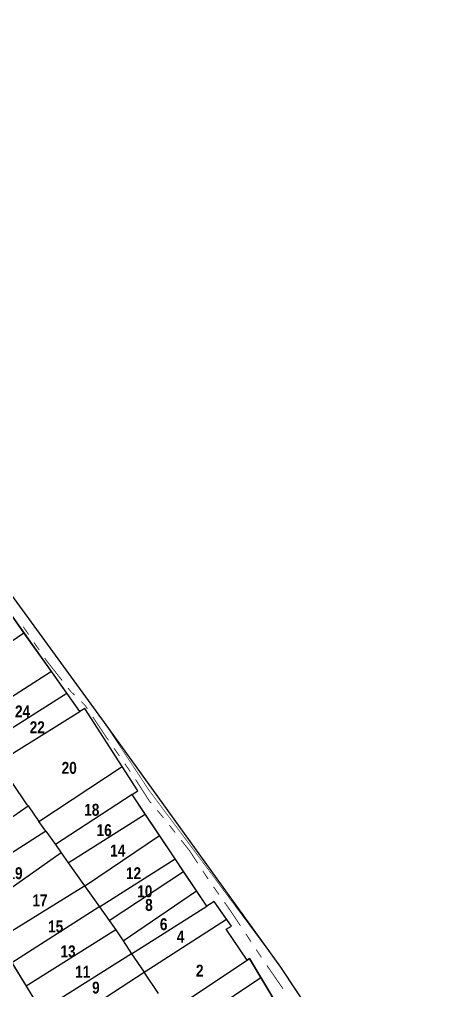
# Model space of a CAD drawing. Extents: x 204256 to 207861, y 4845615 to 4848347.
# Drawn here: x 207372.7 to 207462.1, y 4847656.8 to 4847861.4 of the extents above; entities that cross this region are included whole.
import ezdxf
from ezdxf.enums import TextEntityAlignment as Align

# ---------------------------------------------------------------- set-up
doc = ezdxf.new("R2010")
doc.units = 0
doc.header["$LTSCALE"] = 1.5
doc.header["$MEASUREMENT"] = 0
doc.linetypes.add('PHANTOMX2', pattern=[5, 2.5, -0.5, 0.5, -0.5, 0.5, -0.5])
for name, color, linetype in [('CD-MALHA-LOTES', 40, 'CONTINUOUS'), ('LM-LIM-SETOR-FISCAL', 7, 'CONTINUOUS'), ('RU-QUADRAS', 210, 'CONTINUOUS'), ('SV-EIXO-RUA-N-PAV', 6, 'CONTINUOUS'), ('SV-RUA-NAO-PAV-S-GUIA-C-GUIA', 7, 'PHANTOMX2'), ('Th_NmrPort', 7, 'CONTINUOUS')]:
    doc.layers.add(name, color=color, linetype=linetype)
doc.styles.get("Standard").update_dxf_attribs({"font": 'swisscbo.ttf'})
doc.linetypes.add('Limite', pattern='A,20,-3,[130,ltypeshp.shx,S=6.35,R=0,X=0,Y=0],-3,20', length=46)

msp = doc.modelspace()

# ---------------------------------------------------------------- linework, layer by layer
at = {"layer": 'CD-MALHA-LOTES', "linetype": 'Continuous'}
for p, q in [((207373.69, 4847732.17), (207368.42, 4847739.63)), ((207357.37, 4847721.06), (207373.69, 4847732.17)), ((207379.47, 4847723.99), (207373.69, 4847732.17)), ((207379.47, 4847723.99), (207362.67, 4847713.22)), ((207382.71, 4847719.42), (207379.47, 4847723.99)), ((207365.75, 4847708.66), (207382.71, 4847719.42)), ((207385.45, 4847715.54), (207382.71, 4847719.42)), ((207368.28, 4847704.93), (207385.45, 4847715.54)), ((207376.85, 4847692.42), (207394.39, 4847703.98)), ((207374.38, 4847695.91), (207371.19, 4847700.62)), ((207396.5, 4847698.09), (207380.31, 4847687.53)), ((207399.26, 4847693.96), (207396.5, 4847698.09)), ((207358.47, 4847684.49), (207374.55, 4847695.67)), ((207374.55, 4847695.67), (207374.38, 4847695.91)), ((207374.55, 4847695.67), (207376.85, 4847692.42)), ((207383.04, 4847683.68), (207399.26, 4847693.96)), ((207402.29, 4847689.44), (207399.26, 4847693.96)), ((207378.3, 4847690.37), (207376.85, 4847692.42)), ((207378.3, 4847690.37), (207359.61, 4847678.37)), ((207378.3, 4847690.37), (207380.31, 4847687.53)), ((207405.57, 4847684.54), (207402.29, 4847689.44)), ((207380.31, 4847687.53), (207381.54, 4847685.79)), ((207381.54, 4847685.79), (207363.65, 4847673.2)), ((207381.54, 4847685.79), (207383.04, 4847683.68)), ((207383.04, 4847683.68), (207386.48, 4847678.81)), ((207389.61, 4847674.39), (207405.57, 4847684.54)), ((207407.35, 4847681.88), (207405.57, 4847684.54)), ((207391.64, 4847671.53), (207407.35, 4847681.88)), ((207410.09, 4847677.78), (207407.35, 4847681.88)), ((207368.15, 4847667.51), (207386.48, 4847678.81)), ((207386.48, 4847678.81), (207389.61, 4847674.39)), ((207394.57, 4847667.26), (207410.09, 4847677.78)), ((207412.25, 4847674.56), (207410.09, 4847677.78)), ((207389.61, 4847674.39), (207391.64, 4847671.53)), ((207396.39, 4847664.55), (207412.25, 4847674.56)), ((207391.64, 4847671.53), (207393.03, 4847669.55)), ((207399.03, 4847660.62), (207416.37, 4847671.85)), ((207393.03, 4847669.55), (207374.16, 4847657.69)), ((207393.03, 4847669.55), (207394.57, 4847667.26)), ((207394.57, 4847667.26), (207396.39, 4847664.55)), ((207396.39, 4847664.55), (207380.18, 4847654.31)), ((207396.39, 4847664.55), (207399.03, 4847660.62)), ((207371.14, 4847662.63), (207374.16, 4847657.69)), ((207404.55, 4847652.41), (207420.71, 4847663.17)), ((207420.71, 4847663.17), (207421.25, 4847663.53)), ((207421.25, 4847663.53), (207423.6, 4847659.51)), ((207382.85, 4847650.15), (207399.03, 4847660.62)), ((207402.04, 4847656.15), (207399.03, 4847660.62)), ((207407.16, 4847648.53), (207423.6, 4847659.51)), ((207423.6, 4847659.51), (207427.46, 4847653.05)), ((207374.16, 4847657.69), (207377.33, 4847652.51))]:
    msp.add_line(p, q, dxfattribs=at)
for points in [[(207394.39, 4847703.98), (207386.52, 4847716.2), (207385.45, 4847715.54)], [(207396.5, 4847698.09), (207397.69, 4847698.86), (207394.39, 4847703.98)], [(207386.48, 4847678.81), (207386.64, 4847678.91), (207402.29, 4847689.44)], [(207389.61, 4847674.39), (207389.5, 4847674.32), (207371.14, 4847662.63)], [(207416.37, 4847671.85), (207413.81, 4847675.55), (207412.25, 4847674.56)], [(207420.71, 4847663.17), (207416.29, 4847669.73), (207417.41, 4847670.35), (207416.37, 4847671.85)]]:
    msp.add_lwpolyline(points, dxfattribs=at)
at = {"layer": 'LM-LIM-SETOR-FISCAL', "linetype": 'Limite', "ltscale": 0.1, "const_width": 0.13, "flags": 128}
msp.add_lwpolyline([(204255.91, 4845774.54), (204446.84, 4845974), (204535.1, 4846039.96), (204560.77, 4846069.41), (204570.54, 4846097.54), (204632.4, 4846153.82), (204654.94, 4846153.05), (205078.23, 4846433.21), (204983.84, 4846565.04), (204273.38, 4846554.21), (204347.03, 4846594.12), (204378.32, 4846626.2), (204398.13, 4846660.67), (204526.98, 4846971.03), (204438.64, 4847114.19), (204402.08, 4847237.98), (204373.18, 4847447.79), (204373.2, 4847552.6), (204365.79, 4847552.5), (205446.22, 4847576.17), (205460.3, 4847496.97), (205556.14, 4847515.7), (205660.88, 4847539.89), (205654.63, 4847591.47), (205807.66, 4847598.84), (205876.3, 4847605.11), (205880.92, 4847594.37), (205947.96, 4847607.22), (205959.47, 4847609.16), (205968.56, 4847603.73), (205972.79, 4847599.34), (206017.95, 4847599.66), (206211.07, 4847610.99), (206253.35, 4847609.47), (206274.49, 4847604.21), (206283.85, 4847619.28), (206186.17, 4847750.07), (206524.96, 4848001.52), (206519.68, 4848013.26), (206960.49, 4848346.74), (206966.87, 4848336.83), (206987.16, 4848307.84), (207005.71, 4848281.99), (207017.4, 4848267.11), (206974.73, 4848235.13), (206955.48, 4848219.86), (206950.26, 4848216.07), (206955.58, 4848209.27), (206959.42, 4848202.77), (206982.67, 4848172.12), (206995.35, 4848155.22), (207005.92, 4848142.54), (207020.41, 4848120.82), (207031.95, 4848105.77), (207060.87, 4848065.4), (207066.5, 4848058.01), (207069.11, 4848053.33), (207069.26, 4848049.8), (207069.37, 4848045.04), (207075.04, 4848034.33), (207087.01, 4848019.05), (207090.77, 4848014.03), (207100.06, 4848001.48), (207111.59, 4847986.15), (207126.09, 4847965.9), (207130.37, 4847960.22), (207134.22, 4847955.66), (207145.03, 4847940.16), (207159.13, 4847921.36), (207169.47, 4847906.92), (207186.34, 4847883.83), (207193.03, 4847885.67), (207202.51, 4847892.47), (207242.67, 4847921.29), (207248.23, 4847915.4), (207260.72, 4847896.98), (207285.87, 4847860.83), (207310.76, 4847826.26), (207315.6, 4847819.35), (207328.91, 4847799.72), (207333.8, 4847793.43), (207340.01, 4847785.42), (207350.49, 4847771.92), (207365.1, 4847750.55), (207367.63, 4847745.51), (207368.81, 4847743.14), (207390.62, 4847713.26), (207400.06, 4847698.96), (207410.24, 4847685.38), (207427.79, 4847661.69), (207431.06, 4847656.73), (207440.44, 4847642.51), (207457.67, 4847619.01), (207463.75, 4847610.71), (207498.88, 4847562.81), (207506.17, 4847553.18), (207511.91, 4847545.61), (207531.85, 4847519.47), (207540.14, 4847507.78), (207556.36, 4847486.66), (207571.87, 4847465.34), (207564.83, 4847458.43), (207551.89, 4847445.71), (207534.74, 4847428.33), (207518.94, 4847409.14), (207499.11, 4847384.81), (207498.17, 4847383.65), (207496.47, 4847381.56), (207486.15, 4847368.88), (207482.26, 4847364.11), (207477.47, 4847358.01), (207465.6, 4847339.64), (207465.56, 4847339.57), (207453.37, 4847317.61), (207438.93, 4847286.56), (207430.8, 4847269.09), (207410.93, 4847225.64), (207406.21, 4847217.15), (207396.71, 4847200.13), (207391.02, 4847192.25), (207379.11, 4847175.75), (207360.52, 4847152.72), (207355.52, 4847146.52), (207336.47, 4847121.03), (207323.47, 4847103.64), (207318.06, 4847094.89), (207310.15, 4847082.08), (207305.19, 4847073.38), (207304.65, 4847072.43), (207303.79, 4847070.78), (207287.7, 4847039.93), (207271.61, 4847010.96), (207261.28, 4846991.91), (207237.73, 4846950.07), (207236, 4846947.01), (207246.02, 4846928.73), (207251.02, 4846918.92), (207261.83, 4846899.5), (207265.63, 4846893.3), (207284.85, 4846863.07), (207289.66, 4846855.66), (207307.47, 4846827.84), (207314.88, 4846816.63), (207320.06, 4846808.15), (207332.53, 4846791.25), (207339.11, 4846782.58), (207345.12, 4846773.87), (207348.76, 4846768.8), (207357.76, 4846756.36), (207363.08, 4846749.04), (207366.95, 4846743.73), (207375.37, 4846734.54), (207383.22, 4846728.41), (207384.7, 4846727.73), (207392.17, 4846724.3), (207394.9, 4846723.05), (207402.49, 4846720.73), (207417.51, 4846716.14), (207437.03, 4846709.56), (207455.89, 4846703.64), (207460.62, 4846701.8), (207464.4, 4846700.29), (207467.39, 4846699.09), (207481.11, 4846693.55), (207488.13, 4846690.92), (207492.95, 4846689.16), (207510.17, 4846679.84), (207529.47, 4846668.22), (207543.72, 4846659.45), (207561.49, 4846646.95), (207570.84, 4846639.98), (207577.05, 4846635.29), (207586.86, 4846628.1), (207606.11, 4846612.63), (207623.66, 4846599.69), (207639.45, 4846588.94), (207662.08, 4846572.67), (207671.27, 4846565.58), (207685.28, 4846561.61), (207697.24, 4846558.13), (207709.78, 4846554.65), (207731.23, 4846549.14), (207735.6, 4846547.91), (207745.02, 4846545.25), (207762.81, 4846541.24), (207775.65, 4846538.39), (207787.75, 4846535.54), (207783.77, 4846513.63), (207781.5, 4846502.37), (207779.56, 4846492.81), (207778.5, 4846480), (207783.13, 4846476.08), (207788.36, 4846474.34), (207788.71, 4846474.22), (207798.97, 4846471.45), (207842.08, 4846460.36), (207844.37, 4846459.93), (207847.21, 4846459.39), (207851.95, 4846457.87), (207854.6, 4846457.02), (207858.96, 4846455.96), (207860.74, 4846451.34), (207859.67, 4846437.09), (207856.83, 4846420), (207854.33, 4846403.63), (207846.53, 4846396.15), (207836.81, 4846356.4), (207833.21, 4846341.98), (207827.16, 4846317.88), (207806.6, 4846238.03), (207795.3, 4846194.29), (207792.57, 4846183.36), (207787.76, 4846165.39), (207754.01, 4846025.3), (207739.36, 4845961), (207739.21, 4845960.34), (207737.77, 4845953.31), (207733.28, 4845938.2), (207726.95, 4845910.14), (207723, 4845891.36), (207741.21, 4845886.65), (207760.55, 4845879.79), (207773.24, 4845875.33), (207781.18, 4845873.09), (207785.9, 4845871.77), (207797.77, 4845868.36), (207799.24, 4845867.93), (207814.84, 4845863.98), (207831.48, 4845857.74), (207850.72, 4845850.88), (207842.01, 4845830.09), (207833.57, 4845800.72), (207825.14, 4845777.91), (207814.83, 4845746.81), (207813.3, 4845742.3), (207812.54, 4845740.05), (207809.34, 4845729.53), (207804.2, 4845714.63), (207791.7, 4845677.75), (207783.5, 4845679.57), (207766.81, 4845685.02), (207754.43, 4845688.82), (207739.64, 4845691.3), (207722.13, 4845693.94), (207717.1, 4845694.68), (207690.08, 4845700.62), (207680.08, 4845702.89), (207670.03, 4845704.98), (207667.81, 4845700.16), (207660.99, 4845676.98), (207660.54, 4845673.8), (207657.39, 4845659.57), (207656.59, 4845656.53), (207655.95, 4845653.98), (207650.56, 4845639.59), (207647.27, 4845633.02), (207644.17, 4845622.85), (207641.37, 4845615.1), (207618.1, 4845615.4), (207601.33, 4845615.86), (207592.93, 4845615.82), (207543.69, 4845617.43), (207493.78, 4845618.83), (207471.28, 4845620.61), (207442.67, 4845621.38), (207409.05, 4845621.45), (207395.8, 4845621.64), (207345.61, 4845622.76), (207297.34, 4845623.66), (207294.87, 4845656.58), (207289.29, 4845728.51), (207262.54, 4845726.7), (207256.04, 4845726.92), (207223.17, 4845727.38), (207195.16, 4845729.67), (207135.61, 4845730.44), (207094.04, 4845731.93), (207071.52, 4845732.83), (207036.85, 4845734.18), (207004.87, 4845734.18), (206995.29, 4845734.45), (206955.41, 4845735.22), (205304.22, 4845806.54), (205065.89, 4845798.29), (204762.24, 4845774.02), (204255.91, 4845774.54)], close=True, dxfattribs=at)
at = {"layer": 'RU-QUADRAS', "color": 6, "linetype": 'Continuous'}
for points in [[(207427.46, 4847653.05), (207421.25, 4847663.53), (207420.71, 4847663.17), (207416.29, 4847669.73), (207417.41, 4847670.35), (207413.81, 4847675.55), (207412.25, 4847674.56), (207396.5, 4847698.09), (207397.69, 4847698.86), (207386.52, 4847716.2), (207385.45, 4847715.54), (207352.6, 4847762.01)], [(207368.12, 4847667.54), (207377.33, 4847652.51)]]:
    msp.add_lwpolyline(points, dxfattribs=at)
at = {"layer": 'SV-EIXO-RUA-N-PAV'}
msp.add_lwpolyline([(207242.67, 4847921.29), (207248.23, 4847915.4), (207310.76, 4847826.26), (207315.6, 4847819.35), (207328.91, 4847799.72), (207350.49, 4847771.92), (207365.1, 4847750.55), (207367.63, 4847745.51), (207368.81, 4847743.14), (207390.62, 4847713.26), (207427.79, 4847661.69), (207431.06, 4847656.73), (207440.44, 4847642.51), (207498.88, 4847562.81), (207546.2, 4847500.33), (207571.87, 4847465.34)], dxfattribs=at)
at = {"layer": 'SV-RUA-NAO-PAV-S-GUIA-C-GUIA', "const_width": 0.18}
for points in [[(207374.69, 4847731.77), (207373.56, 4847733.43)], [(207376.94, 4847728.47), (207375.81, 4847730.12)], [(207378.41, 4847726.33), (207378.07, 4847726.82)], [(207378.66, 4847726.01), (207378.41, 4847726.33)], [(207381.75, 4847722.09), (207378.66, 4847726.01)], [(207383.53, 4847719.83), (207382.99, 4847720.51)], [(207383.62, 4847719.74), (207383.53, 4847719.83)], [(207384.34, 4847719.04), (207383.62, 4847719.74)], [(207386.59, 4847716.85), (207385.77, 4847717.65)], [(207387.07, 4847716.14), (207386.59, 4847716.85)], [(207391.14, 4847710.03), (207388.18, 4847714.47)], [(207391.52, 4847709.49), (207391.14, 4847710.03)], [(207393.81, 4847706.21), (207392.66, 4847707.85)], [(207396.09, 4847702.93), (207394.95, 4847704.57)], [(207400.09, 4847696.76), (207397.2, 4847701.26)], [(207400.51, 4847696.26), (207400.09, 4847696.76)], [(207402.89, 4847693.45), (207401.8, 4847694.74)], [(207403.09, 4847693.2), (207402.89, 4847693.45)], [(207405.57, 4847690.06), (207404.33, 4847691.63)], [(207408.58, 4847686.25), (207406.81, 4847688.5)], [(207408.66, 4847686.14), (207408.58, 4847686.25)], [(207410.3, 4847683.63), (207408.66, 4847686.14)], [(207412.5, 4847680.29), (207411.4, 4847681.96)], [(207414.8, 4847677.01), (207413.64, 4847678.64)], [(207417.28, 4847673.51), (207415.96, 4847675.38)], [(207417.67, 4847672.92), (207417.28, 4847673.51)], [(207419.33, 4847670.42), (207417.67, 4847672.92)], [(207421.54, 4847667.09), (207420.44, 4847668.75)], [(207423.75, 4847663.76), (207422.65, 4847665.42)], [(207428.29, 4847657.16), (207424.88, 4847662.1)]]:
    msp.add_lwpolyline(points, dxfattribs=at)

# ---------------------------------------------------------------- texts
at = {"layer": 'Th_NmrPort', "color": 1}
for s, p in [('24', (207371.81, 4847715.59)), ('22', (207374.91, 4847712.25)), ('20', (207381.64, 4847703.69)), ('18', (207386.4, 4847694.86)), ('16', (207389.01, 4847690.57)), ('14', (207391.87, 4847686.27)), ('19', (207370.22, 4847681.5)), ('12', (207395.2, 4847681.5)), ('10', (207397.58, 4847677.68)), ('17', (207375.46, 4847675.77)), ('8', (207399.24, 4847674.82)), ('15', (207378.79, 4847670.29)), ('6', (207402.34, 4847670.76)), ('4', (207405.9, 4847668.14)), ('13', (207381.4, 4847665.04)), ('2', (207409.95, 4847660.98)), ('11', (207384.49, 4847660.74)), ('9', (207388.06, 4847657.4))]:
    msp.add_text(s, height=2.5, dxfattribs=at).set_placement(p, align=Align.MIDDLE_LEFT)

doc.saveas('drawing.dxf')
